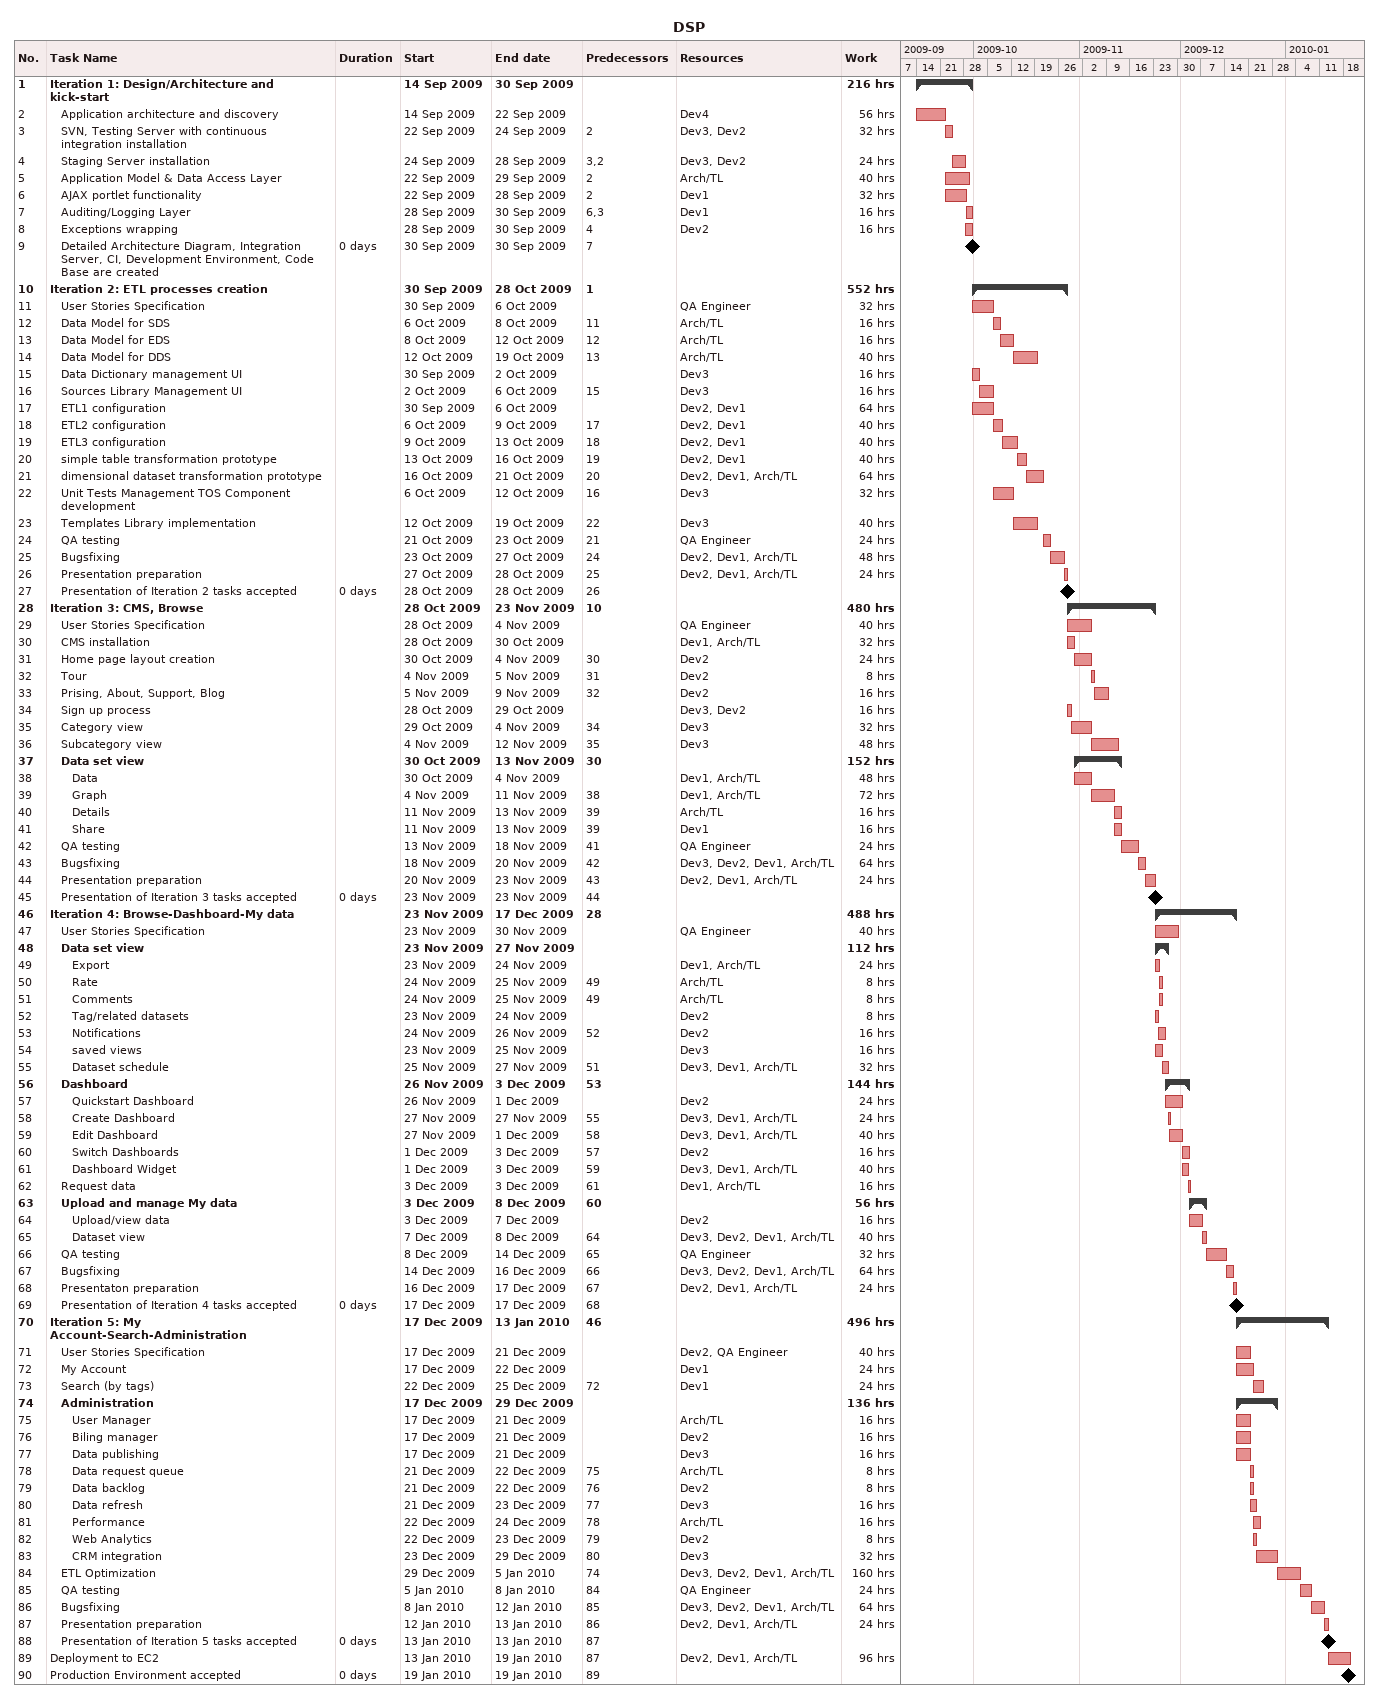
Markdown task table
DSP

| ID | Level | Task | Duration | Start | Finish | Predecessors | Resources | Work (h) |
|---|---|---|---|---|---|---|---|---|
| 1 | 1 | **Iteration 1: Design/Architecture and kick-start** |  | 2009-09-14 | 2009-09-30 |  |  | 216 |
| 2 | 2 | Application architecture and discovery |  | 2009-09-14 | 2009-09-22 |  | Dev4 | 56 |
| 3 | 2 | SVN, Testing Server with continuous integration installation |  | 2009-09-22 | 2009-09-24 | 2 | Dev3, Dev2 | 32 |
| 4 | 2 | Staging Server installation |  | 2009-09-24 | 2009-09-28 | 3, 2 | Dev3, Dev2 | 24 |
| 5 | 2 | Application Model & Data Access Layer |  | 2009-09-22 | 2009-09-29 | 2 | Arch/TL | 40 |
| 6 | 2 | AJAX portlet functionality |  | 2009-09-22 | 2009-09-28 | 2 | Dev1 | 32 |
| 7 | 2 | Auditing/Logging Layer |  | 2009-09-28 | 2009-09-30 | 6, 3 | Dev1 | 16 |
| 8 | 2 | Exceptions wrapping |  | 2009-09-28 | 2009-09-30 | 4 | Dev2 | 16 |
| 9 | 2 | Detailed Architecture Diagram, Integration Server, CI, Development Environment, Code Base are created | 0d | 2009-09-30 | 2009-09-30 | 7 |  |  |
| 10 | 1 | **Iteration 2: ETL processes creation** |  | 2009-09-30 | 2009-10-28 | 1 |  | 552 |
| 11 | 2 | User Stories Specification |  | 2009-09-30 | 2009-10-06 |  | QA Engineer | 32 |
| 12 | 2 | Data Model for SDS |  | 2009-10-06 | 2009-10-08 | 11 | Arch/TL | 16 |
| 13 | 2 | Data Model for EDS |  | 2009-10-08 | 2009-10-12 | 12 | Arch/TL | 16 |
| 14 | 2 | Data Model for DDS |  | 2009-10-12 | 2009-10-19 | 13 | Arch/TL | 40 |
| 15 | 2 | Data Dictionary management UI |  | 2009-09-30 | 2009-10-02 |  | Dev3 | 16 |
| 16 | 2 | Sources Library Management UI |  | 2009-10-02 | 2009-10-06 | 15 | Dev3 | 16 |
| 17 | 2 | ETL1 configuration |  | 2009-09-30 | 2009-10-06 |  | Dev2, Dev1 | 64 |
| 18 | 2 | ETL2 configuration |  | 2009-10-06 | 2009-10-09 | 17 | Dev2, Dev1 | 40 |
| 19 | 2 | ETL3 configuration |  | 2009-10-09 | 2009-10-13 | 18 | Dev2, Dev1 | 40 |
| 20 | 2 | simple table transformation prototype |  | 2009-10-13 | 2009-10-16 | 19 | Dev2, Dev1 | 40 |
| 21 | 2 | dimensional dataset transformation prototype |  | 2009-10-16 | 2009-10-21 | 20 | Dev2, Dev1, Arch/TL | 64 |
| 22 | 2 | Unit Tests Management TOS Component development |  | 2009-10-06 | 2009-10-12 | 16 | Dev3 | 32 |
| 23 | 2 | Templates Library implementation |  | 2009-10-12 | 2009-10-19 | 22 | Dev3 | 40 |
| 24 | 2 | QA testing |  | 2009-10-21 | 2009-10-23 | 21 | QA Engineer | 24 |
| 25 | 2 | Bugsfixing |  | 2009-10-23 | 2009-10-27 | 24 | Dev2, Dev1, Arch/TL | 48 |
| 26 | 2 | Presentation preparation |  | 2009-10-27 | 2009-10-28 | 25 | Dev2, Dev1, Arch/TL | 24 |
| 27 | 2 | Presentation of Iteration 2 tasks accepted | 0d | 2009-10-28 | 2009-10-28 | 26 |  |  |
| 28 | 1 | **Iteration 3: CMS, Browse** |  | 2009-10-28 | 2009-11-23 | 10 |  | 480 |
| 29 | 2 | User Stories Specification |  | 2009-10-28 | 2009-11-04 |  | QA Engineer | 40 |
| 30 | 2 | CMS installation |  | 2009-10-28 | 2009-10-30 |  | Dev1, Arch/TL | 32 |
| 31 | 2 | Home page layout creation |  | 2009-10-30 | 2009-11-04 | 30 | Dev2 | 24 |
| 32 | 2 | Tour |  | 2009-11-04 | 2009-11-05 | 31 | Dev2 | 8 |
| 33 | 2 | Prising, About, Support, Blog |  | 2009-11-05 | 2009-11-09 | 32 | Dev2 | 16 |
| 34 | 2 | Sign up process |  | 2009-10-28 | 2009-10-29 |  | Dev3, Dev2 | 16 |
| 35 | 2 | Category view |  | 2009-10-29 | 2009-11-04 | 34 | Dev3 | 32 |
| 36 | 2 | Subcategory view |  | 2009-11-04 | 2009-11-12 | 35 | Dev3 | 48 |
| 37 | 2 | **Data set view** |  | 2009-10-30 | 2009-11-13 | 30 |  | 152 |
| 38 | 3 | Data |  | 2009-10-30 | 2009-11-04 |  | Dev1, Arch/TL | 48 |
| 39 | 3 | Graph |  | 2009-11-04 | 2009-11-11 | 38 | Dev1, Arch/TL | 72 |
| 40 | 3 | Details |  | 2009-11-11 | 2009-11-13 | 39 | Arch/TL | 16 |
| 41 | 3 | Share |  | 2009-11-11 | 2009-11-13 | 39 | Dev1 | 16 |
| 42 | 2 | QA testing |  | 2009-11-13 | 2009-11-18 | 41 | QA Engineer | 24 |
| 43 | 2 | Bugsfixing |  | 2009-11-18 | 2009-11-20 | 42 | Dev3, Dev2, Dev1, Arch/TL | 64 |
| 44 | 2 | Presentation preparation |  | 2009-11-20 | 2009-11-23 | 43 | Dev2, Dev1, Arch/TL | 24 |
| 45 | 2 | Presentation of Iteration 3 tasks accepted | 0d | 2009-11-23 | 2009-11-23 | 44 |  |  |
| 46 | 1 | **Iteration 4: Browse-Dashboard-My data** |  | 2009-11-23 | 2009-12-17 | 28 |  | 488 |
| 47 | 2 | User Stories Specification |  | 2009-11-23 | 2009-11-30 |  | QA Engineer | 40 |
| 48 | 2 | **Data set view** |  | 2009-11-23 | 2009-11-27 |  |  | 112 |
| 49 | 3 | Export |  | 2009-11-23 | 2009-11-24 |  | Dev1, Arch/TL | 24 |
| 50 | 3 | Rate |  | 2009-11-24 | 2009-11-25 | 49 | Arch/TL | 8 |
| 51 | 3 | Comments |  | 2009-11-24 | 2009-11-25 | 49 | Arch/TL | 8 |
| 52 | 3 | Tag/related datasets |  | 2009-11-23 | 2009-11-24 |  | Dev2 | 8 |
| 53 | 3 | Notifications |  | 2009-11-24 | 2009-11-26 | 52 | Dev2 | 16 |
| 54 | 3 | saved views |  | 2009-11-23 | 2009-11-25 |  | Dev3 | 16 |
| 55 | 3 | Dataset schedule |  | 2009-11-25 | 2009-11-27 | 51 | Dev3, Dev1, Arch/TL | 32 |
| 56 | 2 | **Dashboard** |  | 2009-11-26 | 2009-12-03 | 53 |  | 144 |
| 57 | 3 | Quickstart Dashboard |  | 2009-11-26 | 2009-12-01 |  | Dev2 | 24 |
| 58 | 3 | Create Dashboard |  | 2009-11-27 | 2009-11-27 | 55 | Dev3, Dev1, Arch/TL | 24 |
| 59 | 3 | Edit Dashboard |  | 2009-11-27 | 2009-12-01 | 58 | Dev3, Dev1, Arch/TL | 40 |
| 60 | 3 | Switch Dashboards |  | 2009-12-01 | 2009-12-03 | 57 | Dev2 | 16 |
| 61 | 3 | Dashboard Widget |  | 2009-12-01 | 2009-12-03 | 59 | Dev3, Dev1, Arch/TL | 40 |
| 62 | 2 | Request data |  | 2009-12-03 | 2009-12-03 | 61 | Dev1, Arch/TL | 16 |
| 63 | 2 | **Upload and manage My data** |  | 2009-12-03 | 2009-12-08 | 60 |  | 56 |
| 64 | 3 | Upload/view data |  | 2009-12-03 | 2009-12-07 |  | Dev2 | 16 |
| 65 | 3 | Dataset view |  | 2009-12-07 | 2009-12-08 | 64 | Dev3, Dev2, Dev1, Arch/TL | 40 |
| 66 | 2 | QA testing |  | 2009-12-08 | 2009-12-14 | 65 | QA Engineer | 32 |
| 67 | 2 | Bugsfixing |  | 2009-12-14 | 2009-12-16 | 66 | Dev3, Dev2, Dev1, Arch/TL | 64 |
| 68 | 2 | Presentaton preparation |  | 2009-12-16 | 2009-12-17 | 67 | Dev2, Dev1, Arch/TL | 24 |
| 69 | 2 | Presentation of Iteration 4 tasks accepted | 0d | 2009-12-17 | 2009-12-17 | 68 |  |  |
| 70 | 1 | **Iteration 5: My Account-Search-Administration** |  | 2009-12-17 | 2010-01-13 | 46 |  | 496 |
| 71 | 2 | User Stories Specification |  | 2009-12-17 | 2009-12-21 |  | Dev2, QA Engineer | 40 |
| 72 | 2 | My Account |  | 2009-12-17 | 2009-12-22 |  | Dev1 | 24 |
| 73 | 2 | Search (by tags) |  | 2009-12-22 | 2009-12-25 | 72 | Dev1 | 24 |
| 74 | 2 | **Administration** |  | 2009-12-17 | 2009-12-29 |  |  | 136 |
| 75 | 3 | User Manager |  | 2009-12-17 | 2009-12-21 |  | Arch/TL | 16 |
| 76 | 3 | Biling manager |  | 2009-12-17 | 2009-12-21 |  | Dev2 | 16 |
| 77 | 3 | Data publishing |  | 2009-12-17 | 2009-12-21 |  | Dev3 | 16 |
| 78 | 3 | Data request queue |  | 2009-12-21 | 2009-12-22 | 75 | Arch/TL | 8 |
| 79 | 3 | Data backlog |  | 2009-12-21 | 2009-12-22 | 76 | Dev2 | 8 |
| 80 | 3 | Data refresh |  | 2009-12-21 | 2009-12-23 | 77 | Dev3 | 16 |
| 81 | 3 | Performance |  | 2009-12-22 | 2009-12-24 | 78 | Arch/TL | 16 |
| 82 | 3 | Web Analytics |  | 2009-12-22 | 2009-12-23 | 79 | Dev2 | 8 |
| 83 | 3 | CRM integration |  | 2009-12-23 | 2009-12-29 | 80 | Dev3 | 32 |
| 84 | 2 | ETL Optimization |  | 2009-12-29 | 2010-01-05 | 74 | Dev3, Dev2, Dev1, Arch/TL | 160 |
| 85 | 2 | QA testing |  | 2010-01-05 | 2010-01-08 | 84 | QA Engineer | 24 |
| 86 | 2 | Bugsfixing |  | 2010-01-08 | 2010-01-12 | 85 | Dev3, Dev2, Dev1, Arch/TL | 64 |
| 87 | 2 | Presentation preparation |  | 2010-01-12 | 2010-01-13 | 86 | Dev2, Dev1, Arch/TL | 24 |
| 88 | 2 | Presentation of Iteration 5 tasks accepted | 0d | 2010-01-13 | 2010-01-13 | 87 |  |  |
| 89 | 1 | Deployment to EC2 |  | 2010-01-13 | 2010-01-19 | 87 | Dev2, Dev1, Arch/TL | 96 |
| 90 | 1 | Production Environment accepted | 0d | 2010-01-19 | 2010-01-19 | 89 |  |  |
